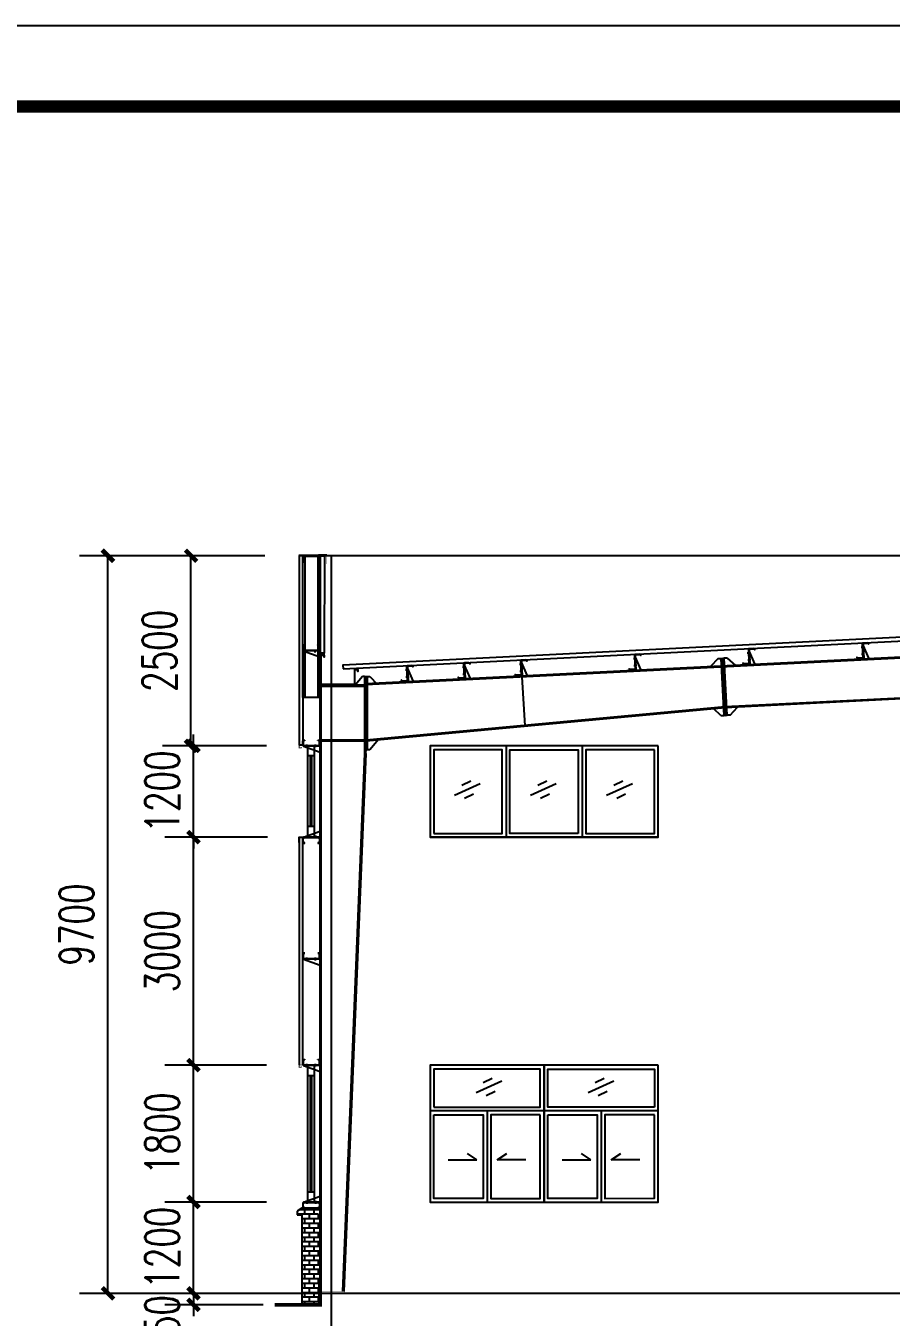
# Model space of a CAD drawing. Extents: x 180850 to 1399066, y 48356 to 327880.
# Drawn here: x 812486 to 823867, y 279002 to 295984 of the extents above; entities that cross this region are included whole.
import ezdxf

# ---------------------------------------------------------------- set-up
doc = ezdxf.new("R2010")
doc.units = 0
doc.header["$LTSCALE"] = 1000
for name, color, linetype in [('AXIS', 3, 'Continuous'), ('DOTE', 1, 'Continuous'), ('GL', 150, 'Continuous'), ('GZ', 50, 'Continuous'), ('LT', 181, 'Continuous'), ('PUB_DIM', 3, 'Continuous'), ('PUB_TITLE', 4, 'Continuous'), ('PZ', 202, 'Continuous'), ('WINDOW', 4, 'Continuous'), ('天沟', 2, 'Continuous')]:
    doc.layers.add(name, color=color, linetype=linetype)
doc.styles.add('_TCH_DIM_T3', font='SIMPLEX', dxfattribs={"width": 0.705882, "bigfont": 'GBCBIG'})
doc.dimstyles.new('_TCH_ARCH&&150', dxfattribs={"dimtxt": 446.25, "dimasz": 150, "dimexe": 375, "dimexo": 450, "dimgap": 189.375, "dimtad": 1, "dimdec": 0, "dimzin": 0, "dimdsep": 46, "dimtxsty": '_TCH_DIM_T3', "dimblk": 'ARCHTICK', "dimcen": 0.09, "dimclrd": 3, "dimclre": 3, "dimclrt": 7, "dimazin": 2, "dimtfac": 1, "dimtdec": 0, "dimtix": 1, "dimtmove": 2, "dimatfit": 3, "dimfxl": 1, "dimtolj": 1, "dimtzin": 0, "dimarcsym": 0})

# ---------------------------------------------------------------- blocks, each defined once
blk = doc.blocks.new('_ArchTick')
at = {"color": 0, "linetype": 'ByBlock', "const_width": 0.4}
blk.add_lwpolyline([(-0.5, -0.5), (0.5, 0.5)], dxfattribs=at)
blk = doc.blocks.new('*D460')
at = {"layer": 'Defpoints', "color": 0, "transparency": 16777216}
for p in [(814691, 280516), (816099, 280516), (816094, 279315)]:
    blk.add_point(p, dxfattribs=at)
at = {"layer": 'PUB_DIM', "color": 3, "lineweight": -2, "transparency": 16777216}
for p, q in [((814691, 280516), (814691, 280666)), ((815649, 280516), (814316, 280516)), ((814691, 279315), (814691, 280516)), ((815644, 279315), (814316, 279315)), ((814691, 279315), (814691, 279165))]:
    blk.add_line(p, q, dxfattribs=at)
at = {"layer": 'PUB_DIM', "color": 3, "lineweight": -2, "transparency": 16777216, "xscale": 150, "yscale": 150, "zscale": 150}
for p, rotation in [((814691, 280516), 270), ((814691, 279315), 90)]:
    blk.add_blockref('_ArchTick', p, dxfattribs=dict(at, rotation=rotation))
at = {"layer": 'PUB_DIM', "color": 7, "transparency": 16777216, "insert": (814279, 279915), "char_height": 446.2, "attachment_point": 5, "rotation": 90, "style": '_TCH_DIM_T3'}
blk.add_mtext('\\A1;1200', dxfattribs=at)
blk = doc.blocks.new('*D461')
at = {"layer": 'Defpoints', "color": 0, "transparency": 16777216}
for p in [(814691, 282316), (816099, 282316), (816099, 280516)]:
    blk.add_point(p, dxfattribs=at)
at = {"layer": 'PUB_DIM', "color": 3, "lineweight": -2, "transparency": 16777216}
for p, q in [((815649, 282316), (814316, 282316)), ((814691, 280516), (814691, 282316)), ((815649, 280516), (814316, 280516))]:
    blk.add_line(p, q, dxfattribs=at)
at = {"layer": 'PUB_DIM', "color": 3, "lineweight": -2, "transparency": 16777216, "xscale": 150, "yscale": 150, "zscale": 150}
for p, rotation in [((814691, 282316), 90), ((814691, 280516), 270)]:
    blk.add_blockref('_ArchTick', p, dxfattribs=dict(at, rotation=rotation))
at = {"layer": 'PUB_DIM', "color": 7, "transparency": 16777216, "insert": (814279, 281416), "char_height": 446.2, "attachment_point": 5, "rotation": 90, "style": '_TCH_DIM_T3'}
blk.add_mtext('\\A1;1800', dxfattribs=at)
blk = doc.blocks.new('*D462')
at = {"layer": 'Defpoints', "color": 0, "transparency": 16777216}
for p in [(814691, 285315), (816116, 285315, -4), (816099, 282316)]:
    blk.add_point(p, dxfattribs=at)
at = {"layer": 'PUB_DIM', "color": 3, "lineweight": -2, "transparency": 16777216}
for p, q in [((815666, 285315), (814316, 285315)), ((814691, 282316), (814691, 285315)), ((815649, 282316), (814316, 282316))]:
    blk.add_line(p, q, dxfattribs=at)
at = {"layer": 'PUB_DIM', "color": 3, "lineweight": -2, "transparency": 16777216, "xscale": 150, "yscale": 150, "zscale": 150}
for p, rotation in [((814691, 285315), 90), ((814691, 282316), 270)]:
    blk.add_blockref('_ArchTick', p, dxfattribs=dict(at, rotation=rotation))
at = {"layer": 'PUB_DIM', "color": 7, "transparency": 16777216, "insert": (814279, 283815), "char_height": 446.2, "attachment_point": 5, "rotation": 90, "style": '_TCH_DIM_T3'}
blk.add_mtext('\\A1;3000', dxfattribs=at)
blk = doc.blocks.new('*D463')
at = {"layer": 'Defpoints', "color": 0, "transparency": 16777216}
for p in [(814691, 286515), (816099, 286515), (816116, 285315, -4)]:
    blk.add_point(p, dxfattribs=at)
at = {"layer": 'PUB_DIM', "color": 3, "lineweight": -2, "transparency": 16777216}
for p, q in [((814691, 286515), (814691, 286665)), ((815649, 286515), (814316, 286515)), ((814691, 285315), (814691, 286515)), ((815666, 285315), (814316, 285315)), ((814691, 285315), (814691, 285165))]:
    blk.add_line(p, q, dxfattribs=at)
at = {"layer": 'PUB_DIM', "color": 3, "lineweight": -2, "transparency": 16777216, "xscale": 150, "yscale": 150, "zscale": 150}
for p, rotation in [((814691, 286515), 270), ((814691, 285315), 90)]:
    blk.add_blockref('_ArchTick', p, dxfattribs=dict(at, rotation=rotation))
at = {"layer": 'PUB_DIM', "color": 7, "transparency": 16777216, "insert": (814279, 285915), "char_height": 446.2, "attachment_point": 5, "rotation": 90, "style": '_TCH_DIM_T3'}
blk.add_mtext('\\A1;1200', dxfattribs=at)
blk = doc.blocks.new('*D464')
at = {"layer": 'Defpoints', "color": 0, "transparency": 16777216}
for p in [(814658, 289015), (816066, 289015), (816099, 286515)]:
    blk.add_point(p, dxfattribs=at)
at = {"layer": 'PUB_DIM', "color": 3, "lineweight": -2, "transparency": 16777216}
for p, q in [((815616, 289015), (814283, 289015)), ((814658, 286515), (814658, 289015)), ((815649, 286515), (814283, 286515))]:
    blk.add_line(p, q, dxfattribs=at)
at = {"layer": 'PUB_DIM', "color": 3, "lineweight": -2, "transparency": 16777216, "xscale": 150, "yscale": 150, "zscale": 150}
for p, rotation in [((814658, 289015), 90), ((814658, 286515), 270)]:
    blk.add_blockref('_ArchTick', p, dxfattribs=dict(at, rotation=rotation))
at = {"layer": 'PUB_DIM', "color": 7, "transparency": 16777216, "insert": (814245, 287765), "char_height": 446.2, "attachment_point": 5, "rotation": 90, "style": '_TCH_DIM_T3'}
blk.add_mtext('\\A1;2500', dxfattribs=at)
blk = doc.blocks.new('*D465')
at = {"layer": 'Defpoints', "color": 0, "transparency": 16777216}
for p in [(816094, 279315), (814691, 279165), (816055, 279165)]:
    blk.add_point(p, dxfattribs=at)
at = {"layer": 'PUB_DIM', "color": 3, "lineweight": -2, "transparency": 16777216}
for p, q in [((814691, 279315), (814691, 279465)), ((815644, 279315), (814316, 279315)), ((814691, 279315), (814691, 279165)), ((815605, 279165), (814316, 279165)), ((814691, 279165), (814691, 279015))]:
    blk.add_line(p, q, dxfattribs=at)
at = {"layer": 'PUB_DIM', "color": 3, "lineweight": -2, "transparency": 16777216, "xscale": 150, "yscale": 150, "zscale": 150}
for p, rotation in [((814691, 279315), 270), ((814691, 279165), 90)]:
    blk.add_blockref('_ArchTick', p, dxfattribs=dict(at, rotation=rotation))
at = {"layer": 'PUB_DIM', "color": 7, "transparency": 16777216, "insert": (814279, 278888), "char_height": 446.2, "attachment_point": 5, "rotation": 90, "style": '_TCH_DIM_T3'}
blk.add_mtext('\\A1;150', dxfattribs=at)
blk = doc.blocks.new('*D480')
at = {"color": 3, "lineweight": -2, "transparency": 16777216}
for p, q in [((815630, 289015), (813191, 289015)), ((813566, 279315), (813566, 289015)), ((815665, 279315), (813191, 279315))]:
    blk.add_line(p, q, dxfattribs=at)
at = {"layer": 'Defpoints', "color": 0, "transparency": 16777216}
for p in [(813566, 289015), (816080, 289015), (816115, 279315)]:
    blk.add_point(p, dxfattribs=at)
at = {"color": 3, "lineweight": -2, "transparency": 16777216, "xscale": 150, "yscale": 150, "zscale": 150}
for p, rotation in [((813566, 289015), 90), ((813566, 279315), 270)]:
    blk.add_blockref('_ArchTick', p, dxfattribs=dict(at, rotation=rotation))
at = {"color": 7, "transparency": 16777216, "insert": (813153, 284165), "char_height": 446.2, "attachment_point": 5, "rotation": 90, "style": '_TCH_DIM_T3'}
blk.add_mtext('\\A1;9700', dxfattribs=at)
blk = doc.blocks.new('*D1299')
at = {"color": 3, "lineweight": -2, "transparency": 16777216}
for p, q in [((816115, 278865), (816115, 275176)), ((841715, 278865), (841715, 275176)), ((816115, 275551), (841715, 275551))]:
    blk.add_line(p, q, dxfattribs=at)
at = {"layer": 'Defpoints', "color": 0, "transparency": 16777216}
for p in [(816115, 279315, -1), (841715, 279315, -1), (841715, 275551)]:
    blk.add_point(p, dxfattribs=at)
at = {"color": 3, "lineweight": -2, "transparency": 16777216, "xscale": 150, "yscale": 150, "zscale": 150, "rotation": 180}
blk.add_blockref('_ArchTick', (816115, 275551), dxfattribs=at)
at = {"color": 3, "lineweight": -2, "transparency": 16777216, "xscale": 150, "yscale": 150, "zscale": 150}
blk.add_blockref('_ArchTick', (841715, 275551), dxfattribs=at)
at = {"color": 7, "transparency": 16777216, "insert": (828915, 275964), "char_height": 446.2, "attachment_point": 5, "style": '_TCH_DIM_T3'}
blk.add_mtext('\\A1;25600', dxfattribs=at)
blk = doc.blocks.new('A$C3A585300')
at = {"layer": 'LT', "color": 1, "linetype": 'Continuous'}
for p, q in [((98, 153, -5), (58, 151, -5)), ((98, 153, -5), (58, 151, -5)), ((103, 62, -5), (63, 60, -5)), ((103, 62, -5), (63, 60, -5))]:
    blk.add_line(p, q, dxfattribs=at)
at = {"layer": 'LT', "elevation": -5}
blk.add_lwpolyline([(76, 197, -0.414214), (85, 207), (141, 210), (155, 197), (157, 199), (142, 213), (82, 210, 0.414214), (72, 200), (81, 23, -0.414214), (72, 12), (16, 10), (2, 22), (0, 20), (15, 6), (75, 9, 0.414214), (84, 20), (76, 197)], format="xyb", dxfattribs=at)
at = {"layer": 'LT', "elevation": -1}
for points in [[(76, 192), (82, 192), (91, 0), (85, 0)], [(82, 182), (91, 0), (161, 4)]]:
    blk.add_lwpolyline(points, close=True, dxfattribs=at)
at = {"layer": 'LT', "color": 1, "linetype": 'Continuous'}
for points in [[(75, 140, -5), (74, 164, -5), (84, 140, -5), (83, 165, -5)], [(75, 140, -5), (74, 164, -5), (84, 140, -5), (83, 165, -5)], [(79, 73, -5), (80, 48, -5), (88, 73, -5), (89, 49, -5)], [(79, 73, -5), (80, 48, -5), (88, 73, -5), (89, 49, -5)]]:
    blk.add_solid(points, dxfattribs=at)

msp = doc.modelspace()

# ---------------------------------------------------------------- hatches: boundary and pattern name
at = {"true_color": 0x939598}
h = msp.add_hatch(dxfattribs=at)
h.set_pattern_fill('AR-B816', color=252, scale=50)
h.set_pattern_definition([(0, (99088.66, -189476.08), (0, 60.6552), []), (90, (99088.66, -189476.08), (-60.6552, 60.6552), [60.6552, -60.6552])])
edge = h.paths.add_edge_path()
edge.add_line((816350.45, 280422.78), (816347.08, 280373.65))
edge.add_arc((816335.83, 280373.65), 11.25, 270, 360, ccw=False)
edge.add_line((816335.83, 280362.4), (816327.95, 280362.4))
edge.add_line((816327.95, 280362.4), (816327.95, 280359.03))
edge.add_line((816327.95, 280359.03), (816339.2, 280359.03))
edge.add_arc((816339.2, 280370.28), 11.25, 270, 359.999739)
edge.add_line((816350.45, 280370.28), (816350.45, 280422.78))
edge.add_arc((816335.74, 280421.34), 14.78, 5.569405, 76.44838)
edge.add_line((816339.2, 280435.71), (816355.45, 280435.71))
edge.add_line((816355.45, 280435.71), (816355, 279170.7))
edge.add_line((816355, 279170.7), (816115, 279170.7))
edge.add_line((816115, 279170.7), (816115.45, 280347.49))
edge.add_line((816115.45, 280347.49), (816052.88, 280347.49))
edge.add_line((816052.88, 280347.49), (816052.88, 280394.2))
edge.add_line((816052.88, 280394.2), (816115.45, 280435.71))
edge.add_line((816115.45, 280435.71), (816339.2, 280435.71))
edge.add_arc((816335.74, 280421.34), 14.78, 5.569405, 76.44838, ccw=False)

# ---------------------------------------------------------------- linework, layer by layer
for p, q in [((821683.13, 287016.15, -0.86), (821655.66, 287565.47, -0.86)), ((819007.17, 287421.03, -0.86), (819048.1, 286780.57, -0.86)), ((818801.81, 286514.5, -0.88), (818801.81, 285314.5, -0.88)), ((819801.8, 286514.5, -0.88), (819801.81, 285314.5, -0.88)), ((818462.1, 286016.91, -0.88), (818123.78, 285864.3, -0.88)), ((818337.47, 286048.95, -0.88), (818219.8, 285991.89, -0.88)), ((819462.14, 286016.91, -0.88), (819123.83, 285864.3, -0.88)), ((819337.52, 286048.95, -0.88), (819219.85, 285991.89, -0.88)), ((820462.48, 286016.92, -0.88), (820124.16, 285864.31, -0.88)), ((820337.85, 286048.97, -0.88), (820220.19, 285991.91, -0.88)), ((818373.67, 285881.05, -0.88), (818256, 285823.99, -0.88)), ((819373.72, 285881.05, -0.88), (819256.05, 285823.99, -0.88)), ((820374.05, 285881.07, -0.88), (820256.38, 285824.01, -0.88)), ((820801.81, 285314.5, -0.88), (817801.75, 285314.5, -0.88)), ((819301.77, 282314.42, -0.88), (819301.77, 280514.42, -0.88)), ((819301.8, 280514.42, -0.88), (819301.8, 282314.42, -0.88)), ((818744.96, 282106.69, -0.88), (818406.65, 281954.08, -0.88)), ((818620.33, 282138.74, -0.88), (818502.67, 282081.68, -0.88)), ((820217.91, 282106.71, -0.88), (819879.6, 281954.1, -0.88)), ((820093.28, 282138.76, -0.88), (819975.62, 282081.7, -0.88)), ((818656.53, 281970.84, -0.88), (818538.87, 281913.78, -0.88)), ((820129.48, 281970.86, -0.88), (820011.82, 281913.8, -0.88)), ((820801.81, 281714.42, -0.88), (817801.72, 281714.42, -0.88)), ((818551.76, 281714.42, -0.88), (818551.76, 280514.42, -0.88)), ((820051.71, 281714.61, -0.88), (820052.01, 280514.61, -0.88)), ((818041.06, 281069.71, -0.88), (818417.75, 281069.71, -0.88)), ((818417.75, 281069.71, -0.88), (818292.92, 281154.16, -0.88)), ((818685.83, 281069.71, -0.88), (818810.66, 281154.16, -0.88)), ((819062.52, 281069.71, -0.88), (818685.83, 281069.71, -0.88)), ((819541.11, 281069.77, -0.88), (819917.8, 281069.87, -0.88)), ((819917.8, 281069.87, -0.88), (819792.95, 281154.28, -0.88)), ((820185.88, 281069.93, -0.88), (820310.69, 281154.41, -0.88)), ((820562.57, 281070.03, -0.88), (820185.88, 281069.93, -0.88))]:
    msp.add_line(p, q)
at = {"color": 0}
for p, q in [((816115.45, 280437.08, -0.86), (816052.88, 280395.57, -0.86)), ((816052.88, 280395.57, -0.86), (816052.88, 280348.86, -0.86)), ((816355.45, 280437.08, -0.86), (816115.45, 280437.08, -0.86)), ((816355.45, 280515.46, -0.86), (816354.47, 279315.49, -0.84)), ((816052.88, 280348.86, -0.86), (816115.45, 280348.86, -0.86)), ((816115.45, 280348.86, -0.86), (816115.45, 279158.86, -0.89))]:
    msp.add_line(p, q, dxfattribs=at)
at = {"color": 6, "const_width": 5, "elevation": -0.86}
for points in [[(816076.31, 288903.72), (816076.31, 289033.23), (816443.38, 289033.69), (816443.38, 288905.18)], [(816357.55, 287766.07), (816357.55, 287725.08), (816416.82, 287725.12), (816416.82, 287687.25)]]:
    msp.add_lwpolyline(points, dxfattribs=at)
at = {"color": 6, "linetype": 'ByBlock', "const_width": 10, "elevation": -0.86}
for points in [[(816130.45, 286580.24), (816130.45, 286519), (816080.32, 286519), (816080.32, 286488.16), (816107.22, 286488.16), (816107.22, 286498.57)], [(816355.45, 285315.46), (816068.91, 285315.46), (816068.91, 285252.06), (816080.45, 285221.21), (816080.45, 285188.3)], [(816130.45, 282380.24), (816130.45, 282319), (816080.32, 282319), (816080.32, 282288.16), (816107.22, 282288.16), (816107.22, 282298.57)]]:
    msp.add_lwpolyline(points, dxfattribs=at)
at = {"elevation": -0.88}
for points in [[(820801.81, 286514.5), (817801.81, 286514.5), (817801.81, 285314.5), (820801.81, 285314.5)], [(820801.81, 282314.42), (817801.78, 282314.42), (817801.78, 280514.42), (820801.81, 280514.42)], [(817851.72, 281764.42), (819251.8, 281764.42), (819251.79, 282264.41), (817851.72, 282264.41)], [(820751.87, 281764.42), (819351.8, 281764.42), (819351.8, 282264.41), (820751.87, 282264.41)], [(817851.72, 281664.42), (818501.79, 281664.42), (818501.79, 280564.42), (817851.72, 280564.42)], [(819251.8, 281664.42), (818601.73, 281664.42), (818601.73, 280564.42), (819251.8, 280564.42)], [(819351.68, 281664.43), (820001.75, 281664.59), (820002.02, 280564.59), (819351.96, 280564.43)], [(820751.76, 281664.78), (820101.69, 281664.62), (820101.96, 280564.62), (820752.03, 280564.78)]]:
    msp.add_lwpolyline(points, close=True, dxfattribs=at)
at = {"color": 3, "elevation": -0.88}
for points in [[(817851.75, 285364.5), (818751.81, 285364.5), (818751.81, 286464.49), (817851.75, 286464.49)], [(819751.81, 285364.5), (818851.81, 285364.5), (818851.81, 286464.49), (819751.81, 286464.49)], [(820752.17, 286464.52), (819852.11, 286464.49), (819852.12, 285364.49), (820752.17, 285364.52)]]:
    msp.add_lwpolyline(points, close=True, dxfattribs=at)
at = {"color": 0, "const_width": 50, "elevation": -0.83}
msp.add_lwpolyline([(816354.47, 279440.05), (816354.47, 279163.39), (815758.89, 279165.46)], dxfattribs=at)
at = {"layer": 'AXIS', "linetype": 'ByBlock', "elevation": -0.86}
for points in [[(816129.91, 289015.13), (816079.91, 289015.13), (816081.34, 286527.76), (816131.34, 286527.76)], [(816361.66, 289015.13), (816411.66, 289015.13), (816410.24, 287733.44), (816360.24, 287733.44)], [(816658.6, 287525.94), (841715.45, 288778.87), (841715.45, 288829.13), (816656.1, 287575.88)]]:
    msp.add_lwpolyline(points, close=True, dxfattribs=at)
at = {"layer": 'AXIS', "linetype": 'ByBlock', "elevation": 3.16}
msp.add_lwpolyline([(816130.45, 282318.18), (816130.45, 285312.08), (816080.45, 285312.08), (816080.45, 282318.18)], dxfattribs=at)
at = {"layer": 'DOTE'}
for p, q in [((841715.45, 289015.13, -0.86), (816079.91, 289015.13, -0.86)), ((816505.45, 278075.48, 3.16), (816505.45, 289015.15, 3.16)), ((814254.91, 279315.46, -0.86), (868528.5, 279315.46, -0.86))]:
    msp.add_line(p, q, dxfattribs=at)
at = {"layer": 'GL'}
for p, q in [((841715.45, 288556.44, -0.86), (816958.78, 287318.61, -0.86)), ((841715.45, 288568.46, -0.86), (816959.02, 287330.64, -0.86)), ((834742.32, 287681.15, -1.5), (821682.53, 287028.11, 0.14)), ((834742.92, 287669.14, -1.5), (821683.13, 287016.15, 0.14)), ((821681.65, 287028.06, -0.86), (816961.45, 286589.58, -4.89)), ((821681.65, 287028.06, -0.86), (816961.45, 286589.58, -4.89)), ((821683.13, 287016.15, -0.86), (816961.45, 286577.5, -4.89)), ((821683.13, 287016.15, -0.86), (816961.45, 286577.5, -4.89))]:
    msp.add_line(p, q, dxfattribs=at)
at = {"layer": 'GZ'}
for p, q in [((816355.45, 279340.46, 3.16), (816355.45, 287301.46, -1.02)), ((816369.45, 279340.46, 3.16), (816369.45, 287301.46, -1.02)), ((816941.45, 286590.76, -8.78), (816369.45, 286590.76, -4.79)), ((816941.45, 286590.76, -8.78), (816369.45, 286590.76, -4.79)), ((816941.45, 286576.76, -8.78), (816369.45, 286576.76, -4.79)), ((816941.45, 286576.76, -8.78), (816369.45, 286576.76, -4.79)), ((816941.45, 286416.76, -4.89), (816652, 279340.46, 3.16)), ((816955.45, 286416.76, -4.89), (816666, 279340.46, 3.16))]:
    msp.add_line(p, q, dxfattribs=at)
at = {"layer": 'GZ', "elevation": -2.89}
msp.add_lwpolyline([(816355.45, 287301.46), (816941.45, 287301.46), (816941.45, 287315.46), (816355.45, 287315.46)], close=True, dxfattribs=at)
at = {"layer": 'LT'}
for p, q in [((816130.45, 289000.51, -0.86), (816130.45, 288948.01, -0.86)), ((816133.83, 288951.38, -0.86), (816133.83, 288997.13, -0.86)), ((816355.45, 289015.13, -0.86), (816135.45, 289015.13, -0.86)), ((816135.45, 289015.13, -0.86), (816135.45, 289011.76, -0.86)), ((816135.45, 289011.76, -0.86), (816355.45, 289011.76, -0.86)), ((816339.2, 289011.76, -0.86), (816141.7, 289011.76, -0.86)), ((816141.7, 288936.76, -0.86), (816152.95, 288936.76, -0.86)), ((816145.08, 289008.38, -0.86), (816335.83, 289008.38, -0.86)), ((816152.95, 288940.13, -0.86), (816145.08, 288940.13, -0.86)), ((816152.95, 288936.76, -0.86), (816152.95, 288940.13, -0.86)), ((816327.95, 288940.13, -0.86), (816327.95, 288936.76, -0.86)), ((816335.83, 288940.13, -0.86), (816327.95, 288940.13, -0.86)), ((816327.95, 288936.76, -0.86), (816339.2, 288936.76, -0.86)), ((816347.08, 288997.13, -0.86), (816347.08, 288951.38, -0.86)), ((816350.45, 288948.01, -0.86), (816350.45, 289000.51, -0.86)), ((816355.45, 289011.76, -0.86), (816355.45, 289015.13, -0.86)), ((816129.23, 287778.43, -0.86), (816129.23, 287830.93, -0.86)), ((816132.61, 287827.55, -0.86), (816132.61, 287781.8, -0.86)), ((816134.23, 287763.8, -0.86), (816134.23, 287767.18, -0.86)), ((816134.23, 287767.18, -0.86), (816354.23, 287767.18, -0.86)), ((816354.23, 287763.8, -0.86), (816134.23, 287763.8, -0.86)), ((816134.23, 287763.8, -0.86), (816354.23, 287684.18, -0.86)), ((816140.48, 287842.18, -0.86), (816151.73, 287842.18, -0.86)), ((816337.98, 287767.18, -0.86), (816140.48, 287767.18, -0.86)), ((816151.73, 287838.8, -0.86), (816143.86, 287838.8, -0.86)), ((816143.86, 287770.55, -0.86), (816334.61, 287770.55, -0.86)), ((816151.73, 287842.18, -0.86), (816151.73, 287838.8, -0.86)), ((816182.38, 287744.63, -0.86), (816182.38, 287782.97, -0.86)), ((816292.81, 287744.63, -0.86), (816292.81, 287782.97, -0.86)), ((816326.73, 287838.8, -0.86), (816326.73, 287842.18, -0.86)), ((816326.73, 287842.18, -0.86), (816337.98, 287842.18, -0.86)), ((816334.61, 287838.8, -0.86), (816326.73, 287838.8, -0.86)), ((816345.86, 287781.8, -0.86), (816345.86, 287827.55, -0.86)), ((816349.23, 287830.93, -0.86), (816349.23, 287778.43, -0.86)), ((816354.23, 287767.18, -0.86), (816354.23, 287763.8, -0.86)), ((816130.45, 286526.71, -0.86), (816130.45, 286579.21, -0.86)), ((816133.83, 286575.83, -0.86), (816133.83, 286530.08, -0.86)), ((816135.45, 286512.08, -0.86), (816135.45, 286515.46, -0.86)), ((816135.45, 286515.46, -0.86), (816355.45, 286515.46, -0.86)), ((816355.45, 286512.08, -0.86), (816135.45, 286512.08, -0.86)), ((816135.45, 286512.08, -0.86), (816355.45, 286432.46, -0.86)), ((816141.7, 286590.46, -0.86), (816152.95, 286590.46, -0.86)), ((816339.2, 286515.46, -0.86), (816141.7, 286515.46, -0.86)), ((816152.95, 286587.08, -0.86), (816145.08, 286587.08, -0.86)), ((816145.08, 286518.83, -0.86), (816335.83, 286518.83, -0.86)), ((816152.95, 286590.46, -0.86), (816152.95, 286587.08, -0.86)), ((816183.6, 286496.63, -0.86), (816183.6, 286534.97, -0.86)), ((816294.04, 286496.29, -0.86), (816294.04, 286534.63, -0.86)), ((816327.95, 286587.08, -0.86), (816327.95, 286590.46, -0.86)), ((816327.95, 286590.46, -0.86), (816339.2, 286590.46, -0.86)), ((816335.83, 286587.08, -0.86), (816327.95, 286587.08, -0.86)), ((816347.08, 286530.08, -0.86), (816347.08, 286575.83, -0.86)), ((816350.45, 286579.21, -0.86), (816350.45, 286526.71, -0.86)), ((816355.45, 286515.46, -0.86), (816355.45, 286512.08, -0.86)), ((816135.45, 285315.46, -0.86), (816355.45, 285395.08, -0.86)), ((816355.45, 285315.46, -0.86), (816135.45, 285315.46, -0.86)), ((816135.45, 285315.46, -0.86), (816135.45, 285312.08, -0.86)), ((816135.45, 285312.08, -0.86), (816355.45, 285312.08, -0.86)), ((816339.2, 285312.08, -0.86), (816141.7, 285312.08, -0.86)), ((816145.08, 285308.71, -0.86), (816335.83, 285308.71, -0.86)), ((816183.6, 285334.63, -0.86), (816183.6, 285296.29, -0.86)), ((816294.04, 285334.63, -0.86), (816294.04, 285296.29, -0.86)), ((816355.45, 285312.08, -0.86), (816355.45, 285315.46, -0.86)), ((816130.45, 285300.83, -0.86), (816130.45, 285248.33, -0.86)), ((816133.83, 285251.71, -0.86), (816133.83, 285297.46, -0.86)), ((816141.7, 285237.08, -0.86), (816152.95, 285237.08, -0.86)), ((816152.95, 285240.46, -0.86), (816145.08, 285240.46, -0.86)), ((816152.95, 285237.08, -0.86), (816152.95, 285240.46, -0.86)), ((816327.95, 285240.46, -0.86), (816327.95, 285237.08, -0.86)), ((816335.83, 285240.46, -0.86), (816327.95, 285240.46, -0.86)), ((816327.95, 285237.08, -0.86), (816339.2, 285237.08, -0.86)), ((816347.08, 285297.46, -0.86), (816347.08, 285251.71, -0.86)), ((816350.45, 285248.33, -0.86), (816350.45, 285300.83, -0.86)), ((816130.45, 283726.71, -0.86), (816130.45, 283779.21, -0.86)), ((816133.83, 283775.83, -0.86), (816133.83, 283730.08, -0.86)), ((816141.7, 283790.46, -0.86), (816152.95, 283790.46, -0.86)), ((816152.95, 283787.08, -0.86), (816145.08, 283787.08, -0.86)), ((816152.95, 283790.46, -0.86), (816152.95, 283787.08, -0.86)), ((816327.95, 283787.08, -0.86), (816327.95, 283790.46, -0.86)), ((816327.95, 283790.46, -0.86), (816339.2, 283790.46, -0.86)), ((816335.83, 283787.08, -0.86), (816327.95, 283787.08, -0.86)), ((816347.08, 283730.08, -0.86), (816347.08, 283775.83, -0.86)), ((816350.45, 283779.21, -0.86), (816350.45, 283726.71, -0.86)), ((816135.45, 283712.08, -0.86), (816135.45, 283715.46, -0.86)), ((816135.45, 283715.46, -0.86), (816355.45, 283715.46, -0.86)), ((816355.45, 283712.08, -0.86), (816135.45, 283712.08, -0.86)), ((816135.45, 283712.08, -0.86), (816355.45, 283632.46, -0.86)), ((816339.2, 283715.46, -0.86), (816141.7, 283715.46, -0.86)), ((816145.08, 283718.83, -0.86), (816335.83, 283718.83, -0.86)), ((816183.6, 283692.91, -0.86), (816183.6, 283731.25, -0.86)), ((816294.04, 283692.91, -0.86), (816294.04, 283731.25, -0.86)), ((816355.45, 283715.46, -0.86), (816355.45, 283712.08, -0.86)), ((816130.45, 282326.71, -0.86), (816130.45, 282379.21, -0.86)), ((816133.83, 282375.83, -0.86), (816133.83, 282330.08, -0.86)), ((816135.45, 282312.08, -0.86), (816135.45, 282315.46, -0.86)), ((816135.45, 282315.46, -0.86), (816355.45, 282315.46, -0.86)), ((816355.45, 282312.08, -0.86), (816135.45, 282312.08, -0.86)), ((816135.45, 282312.08, -0.86), (816355.45, 282232.46, -0.86)), ((816141.7, 282390.46, -0.86), (816152.95, 282390.46, -0.86)), ((816339.2, 282315.46, -0.86), (816141.7, 282315.46, -0.86)), ((816152.95, 282387.08, -0.86), (816145.08, 282387.08, -0.86)), ((816145.08, 282318.83, -0.86), (816335.83, 282318.83, -0.86)), ((816152.95, 282390.46, -0.86), (816152.95, 282387.08, -0.86)), ((816183.6, 282296.63, -0.86), (816183.6, 282334.97, -0.86)), ((816294.04, 282296.63, -0.86), (816294.04, 282334.97, -0.86)), ((816327.95, 282387.08, -0.86), (816327.95, 282390.46, -0.86)), ((816327.95, 282390.46, -0.86), (816339.2, 282390.46, -0.86)), ((816335.83, 282387.08, -0.86), (816327.95, 282387.08, -0.86)), ((816347.08, 282330.08, -0.86), (816347.08, 282375.83, -0.86)), ((816350.45, 282379.21, -0.86), (816350.45, 282326.71, -0.86)), ((816355.45, 282315.46, -0.86), (816355.45, 282312.08, -0.86)), ((816135.45, 280515.46, -0.86), (816355.45, 280595.08, -0.86)), ((816130.45, 280500.83, -0.86), (816130.45, 280448.33, -0.86)), ((816133.83, 280451.71, -0.86), (816133.83, 280497.46, -0.86)), ((816355.45, 280515.46, -0.86), (816135.45, 280515.46, -0.86)), ((816135.45, 280515.46, -0.86), (816135.45, 280512.08, -0.86)), ((816135.45, 280512.08, -0.86), (816355.45, 280512.08, -0.86)), ((816339.2, 280512.08, -0.86), (816141.7, 280512.08, -0.86)), ((816141.7, 280437.08, -0.86), (816152.95, 280437.08, -0.86)), ((816145.08, 280508.71, -0.86), (816335.83, 280508.71, -0.86)), ((816152.95, 280440.46, -0.86), (816145.08, 280440.46, -0.86)), ((816152.95, 280437.08, -0.86), (816152.95, 280440.46, -0.86)), ((816327.95, 280440.46, -0.86), (816327.95, 280437.08, -0.86)), ((816335.83, 280440.46, -0.86), (816327.95, 280440.46, -0.86)), ((816327.95, 280437.08, -0.86), (816339.2, 280437.08, -0.86)), ((816347.08, 280497.46, -0.86), (816347.08, 280451.71, -0.86)), ((816350.45, 280448.33, -0.86), (816350.45, 280500.83, -0.86)), ((816355.45, 280512.08, -0.86), (816355.45, 280515.46, -0.86))]:
    msp.add_line(p, q, dxfattribs=at)
at = {"layer": 'LT', "color": 1, "linetype": 'Continuous'}
for p, q in [((816183.6, 280530.91, -0.86), (816183.6, 280492.57, -0.86)), ((816294.04, 280530.91, -0.86), (816294.04, 280492.57, -0.86))]:
    msp.add_line(p, q, dxfattribs=at)
at = {"layer": 'LT', "elevation": -0.86}
for points in [[(816354.23, 287151.73), (816130.6, 287151.73), (816130.6, 289011.76), (816354.23, 289011.76)], [(816324.23, 287151.73), (816160.6, 287151.73), (816160.6, 289011.76), (816324.23, 289011.76)]]:
    msp.add_lwpolyline(points, close=True, dxfattribs=at)
at = {"layer": 'LT'}
for centre, start, end in [((816141.7, 289000.51, -0.86), 90.000036, 180.000036), ((816141.7, 288948.01, -0.86), 180.000036, 270.000036), ((816145.08, 288997.13, -0.86), 90.000036, 180.000036), ((816145.08, 288951.38, -0.86), 180.000036, 270.000036), ((816335.83, 288997.13, -0.86), 0.000036, 90.000036), ((816335.83, 288951.38, -0.86), 270.000036, 0.000036), ((816339.2, 289000.51, -0.86), 0.000036, 90.000036), ((816339.2, 288948.01, -0.86), 270.000036, 0.000036), ((816140.48, 287830.93, -0.86), 90, 180), ((816140.48, 287778.43, -0.86), 180, 270), ((816143.86, 287827.55, -0.86), 90, 180), ((816143.86, 287781.8, -0.86), 180, 270), ((816334.61, 287827.55, -0.86), 0, 90), ((816334.61, 287781.8, -0.86), 270, 0), ((816337.98, 287830.93, -0.86), 0, 90), ((816337.98, 287778.43, -0.86), 270, 0), ((816141.7, 286579.21, -0.86), 90, 180), ((816141.7, 286526.71, -0.86), 180, 270), ((816145.08, 286575.83, -0.86), 90, 180), ((816145.08, 286530.08, -0.86), 180, 270), ((816335.83, 286575.83, -0.86), 360, 90), ((816335.83, 286530.08, -0.86), 270, 360), ((816339.2, 286579.21, -0.86), 360, 90), ((816339.2, 286526.71, -0.86), 270, 360), ((816141.7, 285300.83, -0.86), 90, 180), ((816145.08, 285297.46, -0.86), 90, 180), ((816335.83, 285297.46, -0.86), 0, 90), ((816339.2, 285300.83, -0.86), 0, 90), ((816141.7, 285248.33, -0.86), 180, 270), ((816145.08, 285251.71, -0.86), 180, 270), ((816335.83, 285251.71, -0.86), 270, 0), ((816339.2, 285248.33, -0.86), 270, 0), ((816141.7, 283779.21, -0.86), 90, 180), ((816145.08, 283775.83, -0.86), 90, 180), ((816335.83, 283775.83, -0.86), 0, 90), ((816339.2, 283779.21, -0.86), 0, 90), ((816141.7, 283726.71, -0.86), 180, 270), ((816145.08, 283730.08, -0.86), 180, 270), ((816335.83, 283730.08, -0.86), 270, 0), ((816339.2, 283726.71, -0.86), 270, 0), ((816141.7, 282379.21, -0.86), 90, 180), ((816141.7, 282326.71, -0.86), 180, 270), ((816145.08, 282375.83, -0.86), 90, 180), ((816145.08, 282330.08, -0.86), 180, 270), ((816335.83, 282375.83, -0.86), 360, 90), ((816335.83, 282330.08, -0.86), 270, 360), ((816339.2, 282379.21, -0.86), 360, 90), ((816339.2, 282326.71, -0.86), 270, 360), ((816141.7, 280500.83, -0.86), 90, 180), ((816141.7, 280448.33, -0.86), 180, 270), ((816145.08, 280497.46, -0.86), 90, 180), ((816145.08, 280451.71, -0.86), 180, 270), ((816335.83, 280497.46, -0.86), 0, 90), ((816335.83, 280451.71, -0.86), 270, 0), ((816339.2, 280500.83, -0.86), 0, 90), ((816339.2, 280448.33, -0.86), 270, 0)]:
    msp.add_arc(centre, 11.25, start, end, dxfattribs=at)
for points in [[(816194.63, 287770.55, -0.86), (816170.13, 287770.55, -0.86), (816194.63, 287763.8, -0.86), (816170.13, 287763.8, -0.86)], [(816305.06, 287770.55, -0.86), (816280.57, 287770.55, -0.86), (816305.06, 287763.8, -0.86), (816280.57, 287763.8, -0.86)], [(816195.85, 286518.83, -0.86), (816171.36, 286518.83, -0.86), (816195.85, 286512.08, -0.86), (816171.36, 286512.08, -0.86)], [(816306.28, 286518.49, -0.86), (816281.79, 286518.49, -0.86), (816306.28, 286511.74, -0.86), (816281.79, 286511.74, -0.86)], [(816195.85, 285308.71, -0.86), (816171.36, 285308.71, -0.86), (816195.85, 285315.46, -0.86), (816171.36, 285315.46, -0.86)], [(816306.28, 285308.71, -0.86), (816281.79, 285308.71, -0.86), (816306.28, 285315.46, -0.86), (816281.79, 285315.46, -0.86)], [(816195.85, 283718.83, -0.86), (816171.36, 283718.83, -0.86), (816195.85, 283712.08, -0.86), (816171.36, 283712.08, -0.86)], [(816306.28, 283718.83, -0.86), (816281.79, 283718.83, -0.86), (816306.28, 283712.08, -0.86), (816281.79, 283712.08, -0.86)], [(816195.85, 282318.83, -0.86), (816171.36, 282318.83, -0.86), (816195.85, 282312.08, -0.86), (816171.36, 282312.08, -0.86)], [(816306.28, 282318.83, -0.86), (816281.79, 282318.83, -0.86), (816306.28, 282312.08, -0.86), (816281.79, 282312.08, -0.86)]]:
    msp.add_solid(points, dxfattribs=at)
at = {"layer": 'LT', "color": 1, "linetype": 'Continuous'}
for points in [[(816195.85, 280508.71, -0.86), (816171.36, 280508.71, -0.86), (816195.85, 280515.46, -0.86), (816171.36, 280515.46, -0.86)], [(816306.28, 280508.71, -0.86), (816281.79, 280508.71, -0.86), (816306.28, 280515.46, -0.86), (816281.79, 280515.46, -0.86)]]:
    msp.add_solid(points, dxfattribs=at)
at = {"layer": 'PUB_TITLE'}
msp.add_lwpolyline([(797760.18, 232984.16), (886860.18, 232984.16), (886860.18, 295984.16), (797760.18, 295984.16)], close=True, dxfattribs=at)
at = {"layer": 'PUB_TITLE', "const_width": 159.09}
msp.add_lwpolyline([(799875.42, 234044.79), (799875.42, 294923.52), (885360.18, 294923.52), (885360.18, 234044.79)], close=True, dxfattribs=at)
at = {"layer": 'PZ'}
for p, q in [((821590.74, 287662.35, -2.86), (821491.03, 287557.24, -4.88)), ((821590.74, 287662.35, -2.86), (821491.03, 287557.24, -4.88)), ((821590.74, 287662.35, -2.86), (821630.69, 287664.34, -2.86)), ((821590.74, 287662.35, -2.86), (821630.69, 287664.34, -2.86)), ((821710.6, 287668.34, -2.86), (821670.64, 287666.34, -2.86)), ((821710.6, 287668.34, -2.86), (821670.64, 287666.34, -2.86)), ((821710.6, 287668.34, -2.86), (821820.3, 287573.7, -4.88)), ((821710.6, 287668.34, -2.86), (821820.3, 287573.7, -4.88)), ((816911.45, 287425.46, -4.89), (816819.09, 287315.46, -4.89)), ((816941.45, 287425.46, -4.89), (816911.45, 287425.46, -4.89)), ((816941.45, 287425.46, -4.89), (816911.45, 287425.46, -4.89)), ((816941.45, 287425.46, -4.89), (816941.45, 286416.76, -4.89)), ((816941.45, 287425.46, -4.89), (816981.45, 287425.46, -4.89)), ((816961.45, 286466.76, -4.89), (816961.45, 287425.46, -4.89)), ((816981.45, 287425.46, -4.89), (817011.45, 287426.06, -4.89)), ((816981.45, 287425.46, -4.89), (817011.45, 287426.06, -4.89)), ((816981.45, 286466.76, -4.89), (816981.45, 287425.46, -4.89)), ((817011.45, 287426.06, -4.89), (817107.89, 287325.48, -4.89)), ((821748.05, 286919.27, -1.5), (821844.12, 287024.2, 0.12)), ((821748.05, 286919.27, -1.5), (821844.12, 287024.2, 0.12)), ((821628.2, 286913.28, -1.5), (821534.25, 287000.19, -1.5)), ((821628.2, 286913.28, -1.5), (821534.25, 287000.19, -1.5)), ((821628.2, 286913.28, -1.5), (821668.15, 286915.28, -1.5)), ((821628.2, 286913.28, -1.5), (821668.15, 286915.28, -1.5)), ((821748.05, 286919.27, -1.5), (821708.1, 286917.28, -1.5)), ((821748.05, 286919.27, -1.5), (821708.1, 286917.28, -1.5)), ((817011.45, 286466.76, -4.89), (817124.61, 286603.38, -4.89)), ((816941.45, 286416.76, -4.89), (816955.45, 286416.76, -8.75)), ((816955.45, 286416.76, -8.75), (816961.45, 286466.76, -4.89)), ((816961.45, 286466.76, -4.89), (816981.45, 286466.76, -4.89)), ((816961.45, 286466.76, -4.89), (816981.45, 286466.76, -4.89)), ((816981.45, 286466.76, -4.89), (817011.45, 286466.76, -4.89))]:
    msp.add_line(p, q, dxfattribs=at)
at = {"layer": 'PZ', "elevation": -0.86}
for points in [[(821688.12, 286916.28), (821668.15, 286915.28), (821630.69, 287664.34), (821650.67, 287665.34)], [(821688.12, 286916.28), (821668.15, 286915.28), (821630.69, 287664.34), (821650.67, 287665.34)], [(821688.12, 286916.28), (821708.1, 286917.28), (821670.64, 287666.34), (821650.67, 287665.34)], [(821688.12, 286916.28), (821708.1, 286917.28), (821670.64, 287666.34), (821650.67, 287665.34)]]:
    msp.add_lwpolyline(points, close=True, dxfattribs=at)
at = {"layer": 'PZ', "const_width": 2.25, "elevation": 3.16}
for points in [[(816512.45, 279515.48), (816498.45, 279515.48), (816498.45, 279340.48), (816512.45, 279340.48)], [(816330.45, 279315.5), (816680.45, 279315.46), (816680.45, 279340.46), (816330.45, 279340.5)]]:
    msp.add_lwpolyline(points, close=True, dxfattribs=at)
at = {"layer": 'WINDOW', "color": 5}
for p, q in [((816194.16, 285319.9, -0.86), (816194.08, 286511.74, -1.2)), ((816284.16, 285319.9, -0.86), (816284.08, 286511.74, -1.2)), ((816284.16, 286383.35, -1.2), (816194.16, 286383.35, -1.2)), ((816229.05, 285461.03, -0.86), (816229.05, 286370.85, -1.2)), ((816249.28, 285461.03, -0.86), (816249.28, 286370.85, -1.2)), ((816284.16, 285456.59, -0.86), (816194.16, 285456.59, -0.86)), ((816194.16, 280515.46, 3.28), (816194.16, 282318.96, -0.86)), ((816284.16, 280515.46, 3.28), (816284.16, 282318.96, -0.86)), ((816284.16, 282177.82, -0.86), (816194.16, 282177.82, -0.86)), ((816229.05, 280646.36, 3.16), (816229.05, 282177.82, -0.86)), ((816249.28, 280646.36, 3.16), (816249.28, 282177.82, -0.86)), ((816284.16, 280646.36, 2.98), (816194.16, 280646.36, 2.98))]:
    msp.add_line(p, q, dxfattribs=at)
at = {"layer": '天沟', "linetype": 'ByBlock', "elevation": -2.89}
msp.add_lwpolyline([(816364.06, 287315.46), (816813.83, 287315.46), (816813.83, 287513.48, -0.41421356), (816818.83, 287518.48), (816843.45, 287518.48, -0.41412968), (816848.45, 287513.49), (816848.45, 287495.52), (816855.95, 287495.52), (816855.95, 287513.5, 0.41421356), (816843.45, 287526), (816818.86, 287526, 0.41421356), (816806.36, 287513.5), (816806.36, 287322.87), (816371.56, 287322.87), (816371.56, 287703.61, -0.41421356), (816376.56, 287708.61), (816401.36, 287708.61, -0.41425359), (816406.36, 287703.61), (816406.36, 287686.27), (816413.86, 287686.27), (816413.86, 287703.5, 0.41421356), (816401.36, 287716), (816376.56, 287716, 0.41421356), (816364.06, 287703.5), (816364.06, 287315.46)], format="xyb", dxfattribs=at)

# ---------------------------------------------------------------- block references
for p in [(823414.89, 287657.7), (820418.63, 287507.89), (821916.76, 287582.8), (817422.38, 287358.08), (818171.44, 287395.53), (818920.51, 287432.98)]:
    msp.add_blockref('A$C3A585300', p)

# ---------------------------------------------------------------- dimensions: what is measured, and where the dimension line sits
dim = msp.add_linear_dim(base=(813565.87, 289015.13, -0.86), p1=(816115.45, 279315.46, -0.86), p2=(816079.91, 289015.13, -0.86), angle=90, dimstyle='_TCH_ARCH&&150')
dim.commit()
dim.dimension.update_dxf_attribs({"geometry": '*D480', "text_midpoint": (813153.37, 284165.3, -0.86)})
dim = msp.add_linear_dim(base=(841715.45, 275551.09), p1=(816115.45, 279315.46, -0.86), p2=(841715.45, 279315.48, -0.86), dimstyle='_TCH_ARCH&&150')
dim.commit()
dim.dimension.update_dxf_attribs({"geometry": '*D1299', "text_midpoint": (828915.45, 275963.59)})
at = {"layer": 'PUB_DIM'}
for base, p1, p2, picture, middle in [((814657.82, 289015.13, -0.86), (816099.39, 286515.46, -0.86), (816066.1, 289015.13, -0.86), '*D464', (814245.32, 287765.29, -0.86)), ((814691.11, 286515.46, -0.86), (816115.68, 285315.46, -4.83), (816099.39, 286515.46, -0.86), '*D463', (814278.61, 285915.46, -0.86)), ((814691.11, 285315.46, -0.86), (816099.39, 282315.54, -0.86), (816115.68, 285315.46, -4.83), '*D462', (814278.61, 283815.5, -0.86)), ((814691.11, 282315.54, -0.86), (816099.39, 280515.54, -0.86), (816099.39, 282315.54, -0.86), '*D461', (814278.61, 281415.54, -0.86)), ((814691.11, 280515.54, -0.86), (816094.05, 279315.46, -0.86), (816099.39, 280515.54, -0.86), '*D460', (814278.61, 279915.5, -0.86))]:
    dim = msp.add_linear_dim(base=base, p1=p1, p2=p2, angle=90, dimstyle='_TCH_ARCH&&150', dxfattribs=at)
    dim.commit()
    dim.dimension.update_dxf_attribs({"geometry": picture, "text_midpoint": middle})
dim = msp.add_linear_dim(base=(814691.11, 279165.46, -0.86), p1=(816094.05, 279315.46, -0.86), p2=(816054.97, 279165.46, -0.86), angle=270, dimstyle='_TCH_ARCH&&150', dxfattribs=at)
dim.commit()
dim.dimension.update_dxf_attribs({"geometry": '*D465', "text_midpoint": (814278.61, 278888.28, -0.86), "dimtype": 160})

doc.saveas('drawing.dxf')
